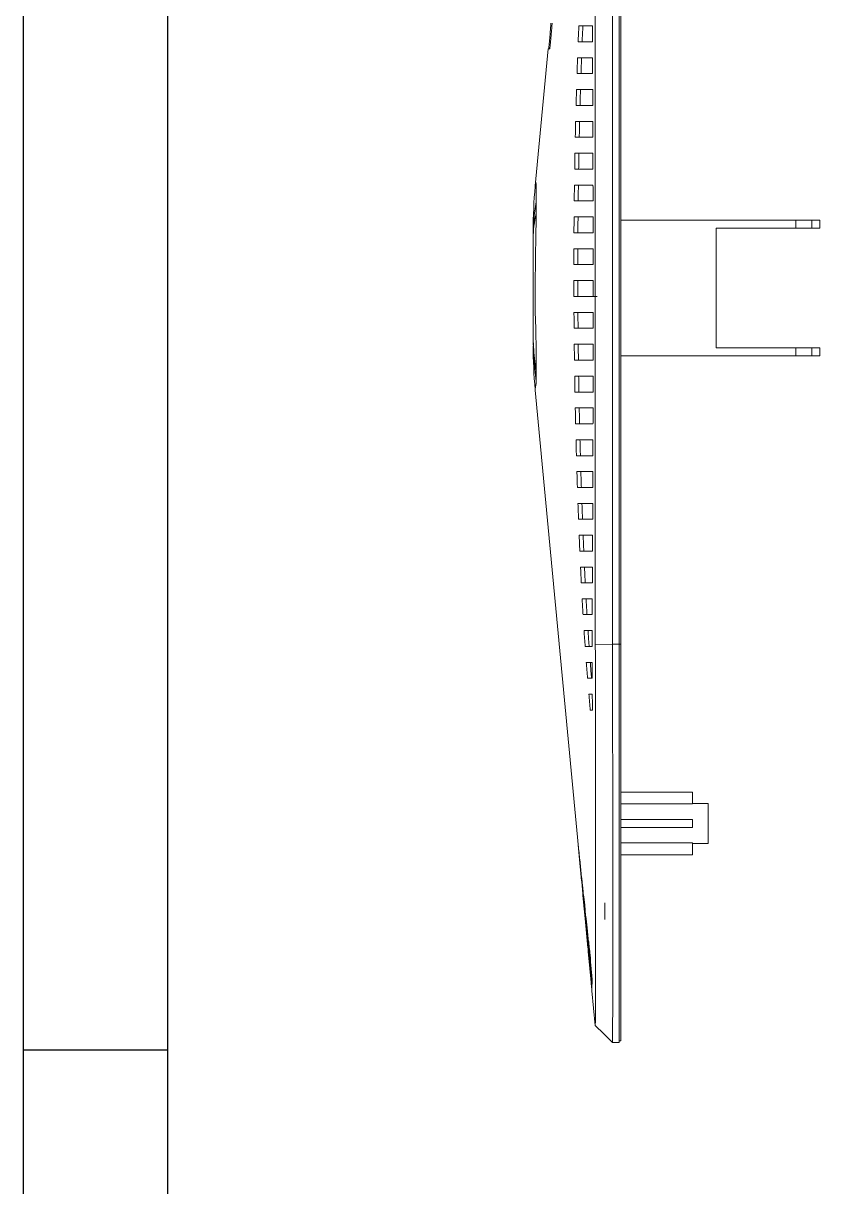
# Model space of a CAD drawing. Header units: inches. Extents: x 1848 to 4019, y 409 to 905.
# Drawn here: x 1848.1 to 1948.2, y 640.4 to 786.5 of the extents above; entities that cross this region are included whole.
import ezdxf

# ---------------------------------------------------------------- set-up
doc = ezdxf.new("R2010")
doc.units = ezdxf.units.IN

msp = doc.modelspace()

# ---------------------------------------------------------------- linework, layer by layer
for p, q in [((1848.102, 905.229), (1848.102, 409.797)), ((1866.233, 893.433), (1866.233, 421.593)), ((1866.233, 657.513), (1848.102, 657.513))]:
    msp.add_line(p, q)
at = {"color": 7, "linetype": 'Continuous', "lineweight": 15}
for p, q in [((1922.952, 797.982), (1922.952, 708.482)), ((1923.152, 797.982), (1923.152, 708.482)), ((1914.045, 783.286), (1912.417, 766.045)), ((1917.665, 780.16), (1919.62, 780.16)), ((1923.152, 761.732), (1945.152, 761.732)), ((1945.152, 761.732), (1945.152, 760.732)), ((1947.152, 761.732), (1945.152, 761.732)), ((1947.152, 760.732), (1947.152, 761.732)), ((1947.152, 761.732), (1948.152, 761.732)), ((1948.152, 761.732), (1948.152, 760.732)), ((1935.152, 760.732), (1945.152, 760.732)), ((1935.152, 760.732), (1935.152, 745.732)), ((1947.152, 760.732), (1945.152, 760.732)), ((1948.152, 760.732), (1947.152, 760.732)), ((1920.186, 752.17), (1919.718, 752.17)), ((1919.686, 746.17), (1917.316, 746.17)), ((1935.152, 745.732), (1945.152, 745.732)), ((1945.152, 745.732), (1945.152, 744.732)), ((1945.152, 745.732), (1947.152, 745.732)), ((1947.152, 744.732), (1947.152, 745.732)), ((1947.152, 745.732), (1948.152, 745.732)), ((1948.152, 745.732), (1948.152, 744.732)), ((1917.341, 744.171), (1919.684, 744.171)), ((1923.152, 744.732), (1945.152, 744.732)), ((1945.152, 744.732), (1947.152, 744.732)), ((1948.152, 744.732), (1947.152, 744.732)), ((1919.681, 742.171), (1917.37, 742.171)), ((1922.123, 708.482), (1919.962, 708.479)), ((1922.952, 708.482), (1922.123, 708.482)), ((1922.952, 708.482), (1922.952, 658.482)), ((1922.952, 708.482), (1923.152, 708.482)), ((1923.152, 708.482), (1923.152, 658.682)), ((1919.601, 700.238), (1919.327, 700.232)), ((1923.152, 689.932), (1932.152, 689.932)), ((1932.152, 689.932), (1932.152, 688.432)), ((1923.152, 688.432), (1932.152, 688.432)), ((1934.152, 688.482), (1932.152, 688.482)), ((1934.152, 688.482), (1934.152, 683.482)), ((1923.152, 686.482), (1932.152, 686.482)), ((1923.152, 685.482), (1932.152, 685.482)), ((1932.152, 686.482), (1932.152, 685.482)), ((1917.811, 683.283), (1918.238, 678.76)), ((1917.852, 682.851), (1918.071, 680.531)), ((1918.23, 678.841), (1917.87, 682.661)), ((1918.253, 678.643), (1917.898, 682.419)), ((1923.152, 683.533), (1932.152, 683.533)), ((1932.152, 683.533), (1932.152, 682.033)), ((1932.152, 683.482), (1934.152, 683.482)), ((1917.996, 681.486), (1918.732, 673.606)), ((1923.152, 682.033), (1932.152, 682.033)), ((1919.04, 670.371), (1918.103, 680.489)), ((1918.22, 679.417), (1919.223, 668.437)), ((1918.249, 678.643), (1918.57, 675.236)), ((1918.963, 671.081), (1918.41, 676.939)), ((1918.727, 673.605), (1918.465, 676.392)), ((1918.483, 676.165), (1918.725, 673.605)), ((1918.891, 671.844), (1919.212, 668.436)), ((1919.076, 669.89), (1919.517, 665.212)), ((1919.462, 665.8), (1919.139, 669.235)), ((1919.141, 669.235), (1919.462, 665.801)), ((1919.463, 665.801), (1919.285, 667.718)), ((1919.539, 664.973), (1919.951, 660.607)), ((1922.952, 658.482), (1922.112, 658.482)), ((1922.952, 658.682), (1923.152, 658.682))]:
    msp.add_line(p, q, dxfattribs=at)
at = {"color": 7, "linetype": 'Continuous', "lineweight": 15, "flags": 128}
for points in [[(1912.416, 766.001), (1912.417, 766.045), (1912.417, 766.045), (1912.417, 766.045)], [(1912.415, 740.489), (1912.417, 740.419), (1912.417, 740.419), (1912.417, 740.419)], [(1912.417, 740.419), (1916.178, 700.578), (1917.928, 682.038)], [(1919.952, 660.604), (1921.031, 659.543), (1922.111, 658.482)], [(1922.112, 658.482), (1921.033, 659.545), (1919.953, 660.607)]]:
    msp.add_lwpolyline(points, dxfattribs=at)
at = {"color": 7, "linetype": 'Continuous', "lineweight": 15}
for centre, radius, start, end in [((1972.123, 760.401), 59.971, 174.64139, 179.98536), ((1972.087, 746.072), 59.935, 180.0787, 185.34484)]:
    msp.add_arc(centre, radius, start, end, dxfattribs=at)
for points, knots in [([(1919.962, 708.479), (1919.962, 708.713), (1919.962, 709.18), (1919.962, 710.113), (1919.961, 711.745), (1919.96, 715.008), (1919.959, 721.534), (1919.957, 734.586), (1919.954, 753.232), (1919.952, 772.411), (1919.952, 785.729), (1919.951, 792.388), (1919.952, 795.185), (1919.951, 796.613), (1919.952, 797.414), (1919.952, 797.815), (1919.953, 797.987)], [0, 0, 0, 0, 0.00784207, 0.01565941, 0.03128298, 0.06253009, 0.12502431, 0.25001267, 0.49998923, 0.74996591, 0.89281006, 0.94637674, 0.97316012, 0.98655456, 0.99423731, 1, 1, 1, 1]), ([(1922.112, 797.982), (1922.112, 797.716), (1922.111, 797.183), (1922.111, 796.118), (1922.111, 794.253), (1922.111, 790.524), (1922.111, 784.131), (1922.112, 771.345), (1922.114, 753.232), (1922.117, 730.857), (1922.121, 715.941), (1922.123, 708.482)], [0, 0, 0, 0, 0.0089286, 0.0178572, 0.0357143, 0.0714286, 0.1428572, 0.25, 0.5, 0.75, 1, 1, 1, 1]), ([(1914.37, 786.482), (1914.371, 786.482), (1914.371, 786.472), (1914.371, 786.431), (1914.369, 786.4), (1914.365, 786.32), (1914.363, 786.27), (1914.355, 786.154), (1914.351, 786.086), (1914.336, 785.864), (1914.323, 785.686), (1914.295, 785.301), (1914.278, 785.09), (1914.253, 784.778), (1914.244, 784.672), (1914.226, 784.467), (1914.218, 784.368), (1914.2, 784.174), (1914.192, 784.081), (1914.175, 783.908), (1914.167, 783.827), (1914.144, 783.603), (1914.131, 783.485), (1914.11, 783.324), (1914.102, 783.282), (1914.098, 783.282)], [0, 0, 0, 0, 0.0625, 0.0625, 0.125, 0.125, 0.1875, 0.1875, 0.25, 0.25, 0.375, 0.375, 0.5, 0.5, 0.5625, 0.5625, 0.625, 0.625, 0.6875, 0.6875, 0.75, 0.75, 0.875, 0.875, 1, 1, 1, 1]), ([(1914.237, 783.282), (1914.239, 783.282), (1914.242, 783.293), (1914.249, 783.333), (1914.253, 783.364), (1914.264, 783.445), (1914.27, 783.494), (1914.283, 783.61), (1914.29, 783.678), (1914.314, 783.899), (1914.332, 784.077), (1914.368, 784.462), (1914.388, 784.672), (1914.415, 784.984), (1914.424, 785.09), (1914.442, 785.295), (1914.45, 785.395), (1914.466, 785.588), (1914.474, 785.682), (1914.487, 785.856), (1914.493, 785.936), (1914.51, 786.161), (1914.518, 786.279), (1914.526, 786.44), (1914.527, 786.482), (1914.524, 786.482)], [0, 0, 0, 0, 0.0625, 0.0625, 0.125, 0.125, 0.1875, 0.1875, 0.25, 0.25, 0.375, 0.375, 0.5, 0.5, 0.5625, 0.5625, 0.625, 0.625, 0.6875, 0.6875, 0.75, 0.75, 0.875, 0.875, 1, 1, 1, 1]), ([(1917.898, 786.148), (1917.892, 786.011), (1917.885, 785.874), (1917.855, 785.208), (1917.833, 784.681), (1917.811, 784.154)], [0.183659285, 0.183659285, 0.183659285, 0.183659285, 0.1875, 0.1875, 0.202420673, 0.202420673, 0.202420673, 0.202420673]), ([(1919.589, 786.148), (1919.307, 786.148), (1919.024, 786.148), (1918.458, 786.148), (1918.172, 786.148), (1917.898, 786.148)], [0, 0, 0, 0, 0.5, 0.5, 1, 1, 1, 1]), ([(1918.396, 786.148), (1918.381, 785.815), (1918.351, 785.154), (1918.323, 784.486), (1918.309, 784.154)], [0, 0, 0, 0, 0.50256, 1, 1, 1, 1]), ([(1914.088, 783.282), (1914.078, 783.282), (1914.049, 783.282), (1914.164, 783.282), (1914.237, 783.282)], [0, 0, 0, 0, 0.3577824, 1, 1, 1, 1]), ([(1917.811, 784.154), (1918.106, 784.154), (1918.407, 784.154), (1919.004, 784.154), (1919.302, 784.154), (1919.6, 784.154)], [0, 0, 0, 0, 0.5, 0.5, 1, 1, 1, 1]), ([(1918.233, 782.154), (1918.226, 781.963), (1918.21, 781.536), (1918.187, 780.872), (1918.171, 780.397), (1918.163, 780.16)], [0, 0, 0, 0, 0.28907758, 0.64454451, 1, 1, 1, 1]), ([(1918.099, 778.16), (1918.089, 777.828), (1918.069, 777.165), (1918.051, 776.498), (1918.041, 776.164)], [0, 0, 0, 0, 0.4995487, 1, 1, 1, 1]), ([(1919.638, 776.164), (1919.637, 776.248), (1919.637, 776.332), (1919.635, 776.973), (1919.632, 777.531), (1919.63, 778.112), (1919.63, 778.136), (1919.629, 778.16)], [0.716381697, 0.716381697, 0.716381697, 0.716381697, 0.71875, 0.71875, 0.734375, 0.734375, 0.735044526, 0.735044526, 0.735044526, 0.735044526]), ([(1917.491, 774.164), (1917.489, 774.093), (1917.488, 774.022), (1917.472, 773.372), (1917.458, 772.791), (1917.445, 772.194), (1917.445, 772.18), (1917.445, 772.167)], [0.294956125, 0.294956125, 0.294956125, 0.294956125, 0.296875, 0.296875, 0.3125, 0.3125, 0.312873361, 0.312873361, 0.312873361, 0.312873361]), ([(1917.989, 774.164), (1917.981, 773.832), (1917.965, 773.168), (1917.95, 772.5), (1917.942, 772.167)], [0, 0, 0, 0, 0.499793, 1, 1, 1, 1]), ([(1919.653, 772.167), (1919.652, 772.473), (1919.651, 772.779), (1919.648, 773.445), (1919.647, 773.804), (1919.646, 774.164)], [0.678844474, 0.678844474, 0.678844474, 0.678844474, 0.6875, 0.6875, 0.697633681, 0.697633681, 0.697633681, 0.697633681]), ([(1917.403, 770.167), (1917.394, 769.673), (1917.385, 769.177), (1917.374, 768.509), (1917.371, 768.339), (1917.368, 768.168)], [0.330653163, 0.330653163, 0.330653163, 0.330653163, 0.34375, 0.34375, 0.348225518, 0.348225518, 0.348225518, 0.348225518]), ([(1917.901, 770.167), (1917.895, 769.835), (1917.882, 769.17), (1917.871, 768.503), (1917.866, 768.168)], [0, 0, 0, 0, 0.4992028, 1, 1, 1, 1]), ([(1912.417, 766.045), (1912.421, 766.08), (1912.424, 766.115), (1912.431, 766.179), (1912.434, 766.21), (1912.444, 766.296), (1912.45, 766.346), (1912.462, 766.429), (1912.468, 766.461), (1912.479, 766.507), (1912.483, 766.521), (1912.496, 766.531), (1912.502, 766.498), (1912.511, 766.382), (1912.515, 766.297), (1912.519, 766.084), (1912.52, 765.955), (1912.52, 765.66), (1912.52, 765.492), (1912.518, 765.127), (1912.517, 764.93), (1912.515, 764.51), (1912.514, 764.287), (1912.513, 764.053)], [0, 0, 0, 0, 0.03125, 0.03125, 0.0625, 0.0625, 0.125, 0.125, 0.1875, 0.1875, 0.25, 0.25, 0.375, 0.375, 0.5, 0.5, 0.625, 0.625, 0.75, 0.75, 0.875, 0.875, 1, 1, 1, 1]), ([(1917.338, 766.168), (1917.333, 765.809), (1917.328, 765.45), (1917.32, 764.784), (1917.316, 764.477), (1917.313, 764.169)], [0.365644615, 0.365644615, 0.365644615, 0.365644615, 0.375, 0.375, 0.382963039, 0.382963039, 0.382963039, 0.382963039]), ([(1917.835, 766.168), (1917.831, 765.836), (1917.822, 765.171), (1917.814, 764.503), (1917.81, 764.169)], [0, 0, 0, 0, 0.4997567, 1, 1, 1, 1]), ([(1919.675, 764.169), (1919.674, 764.396), (1919.674, 764.622), (1919.672, 765.124), (1919.672, 765.4), (1919.671, 765.815), (1919.671, 765.953), (1919.67, 766.117), (1919.67, 766.142), (1919.67, 766.168)], [0.60298969, 0.60298969, 0.60298969, 0.60298969, 0.609375, 0.609375, 0.6171875, 0.6171875, 0.62109375, 0.62109375, 0.621827027, 0.621827027, 0.621827027, 0.621827027]), ([(1912.513, 764.053), (1912.393, 763.29), (1912.302, 762.524), (1912.182, 760.992), (1912.152, 760.225), (1912.152, 759.456)], [0, 0, 0, 0, 0.5, 0.5, 1, 1, 1, 1]), ([(1912.513, 764.053), (1912.513, 763.796), (1912.512, 763.304), (1912.53, 762.81), (1912.539, 762.575)], [0, 0, 0, 0, 0.5222286, 1, 1, 1, 1]), ([(1912.152, 759.456), (1912.152, 759.978), (1912.184, 760.498), (1912.313, 761.538), (1912.41, 762.057), (1912.539, 762.575)], [0, 0, 0, 0, 0.5, 0.5, 1, 1, 1, 1]), ([(1912.539, 762.575), (1912.538, 762.511), (1912.537, 762.445), (1912.534, 762.315), (1912.533, 762.25), (1912.529, 762.055), (1912.527, 761.924), (1912.52, 761.533), (1912.515, 761.271), (1912.501, 760.484), (1912.492, 759.958), (1912.467, 758.374), (1912.451, 757.314), (1912.426, 755.189), (1912.417, 754.126), (1912.409, 752.531), (1912.408, 752), (1912.409, 750.94), (1912.411, 750.41), (1912.417, 749.884)], [0, 0, 0, 0, 0.015625, 0.015625, 0.03125, 0.03125, 0.0625, 0.0625, 0.125, 0.125, 0.25, 0.25, 0.5, 0.5, 0.75, 0.75, 0.875, 0.875, 1, 1, 1, 1]), ([(1917.293, 762.169), (1917.291, 761.934), (1917.289, 761.697), (1917.284, 761.032), (1917.281, 760.601), (1917.278, 760.17)], [0.400179719, 0.400179719, 0.400179719, 0.400179719, 0.40625, 0.40625, 0.417262012, 0.417262012, 0.417262012, 0.417262012]), ([(1917.791, 762.169), (1917.788, 761.895), (1917.784, 761.346), (1917.779, 760.68), (1917.777, 760.287), (1917.776, 760.17)], [0, 0, 0, 0, 0.4117302, 0.8244242, 1, 1, 1, 1]), ([(1912.152, 760.416), (1912.152, 760.416), (1912.152, 760.415), (1912.152, 760.285), (1912.152, 760.143), (1912.152, 760.104)], [0, 0, 0, 0, 0.47686316, 0.85837096, 1, 1, 1, 1]), ([(1912.152, 759.456), (1912.152, 759.48), (1912.152, 759.734), (1912.152, 759.952), (1912.152, 760.088), (1912.152, 760.104)], [0, 0, 0, 0, 0.0839548, 0.8889378, 1, 1, 1, 1]), ([(1912.152, 747.606), (1912.152, 747.699), (1912.152, 747.801), (1912.152, 748.013), (1912.152, 748.123), (1912.152, 748.462), (1912.152, 748.696), (1912.152, 749.056), (1912.152, 749.177), (1912.152, 749.424), (1912.152, 749.549), (1912.152, 749.741), (1912.152, 749.804), (1912.152, 749.932), (1912.152, 749.996), (1912.152, 750.187), (1912.152, 750.315), (1912.152, 751.463), (1912.152, 752.482), (1912.152, 754.511), (1912.152, 755.523), (1912.152, 757.022), (1912.152, 757.519), (1912.152, 758.256), (1912.152, 758.5), (1912.152, 758.983), (1912.152, 759.222), (1912.152, 759.456)], [0, 0, 0, 0, 0.03125, 0.03125, 0.0625, 0.0625, 0.125, 0.125, 0.15625, 0.15625, 0.1875, 0.1875, 0.203125, 0.203125, 0.21875, 0.21875, 0.25, 0.25, 0.5, 0.5, 0.75, 0.75, 0.875, 0.875, 0.9375, 0.9375, 1, 1, 1, 1]), ([(1917.269, 758.17), (1917.268, 758.044), (1917.268, 757.917), (1917.266, 757.251), (1917.265, 756.711), (1917.264, 756.17)], [0.434278537, 0.434278537, 0.434278537, 0.434278537, 0.4375, 0.4375, 0.451245056, 0.451245056, 0.451245056, 0.451245056]), ([(1917.767, 758.17), (1917.765, 757.837), (1917.763, 757.171), (1917.763, 756.504), (1917.762, 756.17)], [0, 0, 0, 0, 0.4997064, 1, 1, 1, 1]), ([(1917.265, 754.17), (1917.265, 754.146), (1917.265, 754.122), (1917.266, 753.48), (1917.268, 752.859), (1917.27, 752.217), (1917.27, 752.193), (1917.27, 752.17)], [0.46814066, 0.46814066, 0.46814066, 0.46814066, 0.46875, 0.46875, 0.484375, 0.484375, 0.484960068, 0.484960068, 0.484960068, 0.484960068]), ([(1917.763, 754.17), (1917.763, 754.017), (1917.763, 753.71), (1917.765, 753.223), (1917.766, 752.71), (1917.767, 752.35), (1917.768, 752.17)], [0, 0, 0, 0, 0.2300753, 0.460458, 0.7302616, 1, 1, 1, 1]), ([(1919.688, 752.17), (1919.688, 752.251), (1919.688, 752.331), (1919.688, 752.549), (1919.688, 752.686), (1919.688, 752.959), (1919.688, 753.095), (1919.688, 753.545), (1919.687, 753.857), (1919.687, 754.17)], [0.489888737, 0.489888737, 0.489888737, 0.489888737, 0.4921875, 0.4921875, 0.49609375, 0.49609375, 0.5, 0.5, 0.508862235, 0.508862235, 0.508862235, 0.508862235]), ([(1912.417, 749.884), (1912.421, 749.811), (1912.424, 749.736), (1912.431, 749.587), (1912.434, 749.512), (1912.444, 749.286), (1912.45, 749.133), (1912.462, 748.821), (1912.468, 748.663), (1912.479, 748.341), (1912.483, 748.176), (1912.496, 747.688), (1912.502, 747.367), (1912.511, 746.73), (1912.515, 746.412), (1912.519, 745.801), (1912.52, 745.506), (1912.52, 744.932), (1912.52, 744.653), (1912.518, 744.114), (1912.517, 743.857), (1912.515, 743.364), (1912.514, 743.129), (1912.513, 742.902)], [0, 0, 0, 0, 0.03125, 0.03125, 0.0625, 0.0625, 0.125, 0.125, 0.1875, 0.1875, 0.25, 0.25, 0.375, 0.375, 0.5, 0.5, 0.625, 0.625, 0.75, 0.75, 0.875, 0.875, 1, 1, 1, 1]), ([(1917.778, 750.17), (1917.781, 749.837), (1917.785, 749.17), (1917.791, 748.504), (1917.794, 748.17)], [0, 0, 0, 0, 0.4996734, 1, 1, 1, 1]), ([(1919.687, 748.17), (1919.688, 748.761), (1919.688, 749.351), (1919.688, 750.017), (1919.688, 750.093), (1919.688, 750.17)], [0.452049096, 0.452049096, 0.452049096, 0.452049096, 0.46875, 0.46875, 0.470929186, 0.470929186, 0.470929186, 0.470929186]), ([(1912.513, 742.902), (1912.485, 743.093), (1912.431, 743.458), (1912.365, 743.98), (1912.313, 744.45), (1912.273, 744.867), (1912.233, 745.347), (1912.199, 745.861), (1912.17, 746.486), (1912.154, 747.053), (1912.153, 747.446), (1912.152, 747.606)], [0, 0, 0, 0, 0.122321, 0.2334815, 0.3334817, 0.4223214, 0.5000007, 0.6394239, 0.7499072, 0.8981991, 1, 1, 1, 1]), ([(1912.152, 747.606), (1912.152, 746.593), (1912.184, 745.583), (1912.313, 743.564), (1912.41, 742.557), (1912.539, 741.551)], [0, 0, 0, 0, 0.5, 0.5, 1, 1, 1, 1]), ([(1912.152, 746.089), (1912.152, 746.158), (1912.152, 746.304), (1912.152, 746.792), (1912.152, 747.415), (1912.152, 747.606)], [0, 0, 0, 0, 0.3838387, 0.8109336, 1, 1, 1, 1]), ([(1917.316, 746.17), (1917.321, 745.712), (1917.327, 745.254), (1917.335, 744.588), (1917.338, 744.379), (1917.341, 744.171)], [0.535357913, 0.535357913, 0.535357913, 0.535357913, 0.546875, 0.546875, 0.552128343, 0.552128343, 0.552128343, 0.552128343]), ([(1917.814, 746.17), (1917.814, 746.124), (1917.818, 745.768), (1917.826, 745.101), (1917.835, 744.481), (1917.839, 744.171)], [0, 0, 0, 0, 0.0688574, 0.534542, 1, 1, 1, 1]), ([(1912.513, 742.902), (1912.513, 742.667), (1912.512, 742.215), (1912.53, 741.766), (1912.539, 741.551)], [0, 0, 0, 0, 0.5222286, 1, 1, 1, 1]), ([(1917.868, 742.171), (1917.874, 741.837), (1917.885, 741.17), (1917.897, 740.504), (1917.903, 740.171)], [0, 0, 0, 0, 0.49967, 1, 1, 1, 1]), ([(1917.444, 738.171), (1917.45, 737.907), (1917.455, 737.644), (1917.47, 736.977), (1917.479, 736.575), (1917.488, 736.173)], [0.602679062, 0.602679062, 0.602679062, 0.602679062, 0.609375, 0.609375, 0.61963951, 0.61963951, 0.61963951, 0.61963951]), ([(1917.942, 738.171), (1917.949, 737.837), (1917.963, 737.17), (1917.978, 736.505), (1917.986, 736.173)], [0, 0, 0, 0, 0.500212, 1, 1, 1, 1]), ([(1919.67, 736.173), (1919.671, 736.35), (1919.671, 736.527), (1919.672, 737.195), (1919.674, 737.684), (1919.675, 738.171)], [0.338692042, 0.338692042, 0.338692042, 0.338692042, 0.34375, 0.34375, 0.357768207, 0.357768207, 0.357768207, 0.357768207]), ([(1918.035, 734.173), (1918.043, 733.839), (1918.061, 733.172), (1918.079, 732.507), (1918.088, 732.175)], [0, 0, 0, 0, 0.4997301, 1, 1, 1, 1]), ([(1919.66, 732.175), (1919.661, 732.585), (1919.662, 732.994), (1919.664, 733.659), (1919.664, 733.916), (1919.665, 734.173)], [0.300977328, 0.300977328, 0.300977328, 0.300977328, 0.3125, 0.3125, 0.319758893, 0.319758893, 0.319758893, 0.319758893]), ([(1917.649, 730.175), (1917.668, 729.55), (1917.687, 728.928), (1917.709, 728.265), (1917.71, 728.222), (1917.712, 728.178)], [0.671175864, 0.671175864, 0.671175864, 0.671175864, 0.6875, 0.6875, 0.688648324, 0.688648324, 0.688648324, 0.688648324]), ([(1918.147, 730.175), (1918.157, 729.841), (1918.177, 729.173), (1918.199, 728.51), (1918.21, 728.178)], [0, 0, 0, 0, 0.5003928, 1, 1, 1, 1]), ([(1917.78, 726.179), (1917.797, 725.713), (1917.813, 725.25), (1917.838, 724.586), (1917.846, 724.384), (1917.853, 724.183)], [0.706340236, 0.706340236, 0.706340236, 0.706340236, 0.71875, 0.71875, 0.72417445, 0.72417445, 0.72417445, 0.72417445]), ([(1918.278, 726.178), (1918.286, 725.969), (1918.301, 725.549), (1918.325, 724.883), (1918.342, 724.429), (1918.351, 724.183)], [0, 0, 0, 0, 0.3143306, 0.6287116, 1, 1, 1, 1]), ([(1919.631, 724.183), (1919.633, 724.496), (1919.634, 724.807), (1919.636, 725.384), (1919.637, 725.649), (1919.639, 726.002), (1919.639, 726.09), (1919.639, 726.178)], [0.225271527, 0.225271527, 0.225271527, 0.225271527, 0.234375, 0.234375, 0.2421875, 0.2421875, 0.244804515, 0.244804515, 0.244804515, 0.244804515]), ([(1917.932, 722.183), (1917.943, 721.902), (1917.955, 721.622), (1917.982, 720.957), (1917.999, 720.572), (1918.015, 720.189)], [0.742301582, 0.742301582, 0.742301582, 0.742301582, 0.75, 0.75, 0.760640195, 0.760640195, 0.760640195, 0.760640195]), ([(1918.43, 722.183), (1918.443, 721.849), (1918.471, 721.182), (1918.499, 720.52), (1918.513, 720.189)], [0, 0, 0, 0, 0.500299, 1, 1, 1, 1]), ([(1919.614, 720.189), (1919.614, 720.202), (1919.614, 720.215), (1919.617, 720.884), (1919.62, 721.536), (1919.623, 722.183)], [0.187135653, 0.187135653, 0.187135653, 0.187135653, 0.1875, 0.1875, 0.206028932, 0.206028932, 0.206028932, 0.206028932]), ([(1918.104, 718.189), (1918.107, 718.121), (1918.11, 718.054), (1918.126, 717.722), (1918.137, 717.471), (1918.154, 717.12), (1918.16, 717.006), (1918.17, 716.788), (1918.175, 716.684), (1918.186, 716.452), (1918.193, 716.325), (1918.199, 716.197)], [0.779304456, 0.779304456, 0.779304456, 0.779304456, 0.78125, 0.78125, 0.7890625, 0.7890625, 0.79296875, 0.79296875, 0.796875, 0.796875, 0.801657444, 0.801657444, 0.801657444, 0.801657444]), ([(1918.602, 718.189), (1918.615, 717.922), (1918.638, 717.419), (1918.67, 716.756), (1918.689, 716.36), (1918.697, 716.197)], [0, 0, 0, 0, 0.4007592, 0.7525448, 1, 1, 1, 1]), ([(1918.199, 716.197), (1918.428, 716.197), (1918.66, 716.197), (1919.126, 716.197), (1919.359, 716.197), (1919.594, 716.197)], [0, 0, 0, 0, 0.5, 0.5, 1, 1, 1, 1]), ([(1918.305, 714.197), (1918.331, 713.737), (1918.357, 713.277), (1918.396, 712.613), (1918.409, 712.41), (1918.421, 712.207)], [0.826589342, 0.826589342, 0.826589342, 0.826589342, 0.84375, 0.84375, 0.851306712, 0.851306712, 0.851306712, 0.851306712]), ([(1918.803, 714.197), (1918.816, 713.976), (1918.841, 713.532), (1918.879, 712.869), (1918.906, 712.428), (1918.919, 712.207)], [0, 0, 0, 0, 0.3310206, 0.6642992, 1, 1, 1, 1]), ([(1919.572, 712.207), (1919.572, 712.286), (1919.573, 712.372), (1919.574, 712.602), (1919.575, 712.754), (1919.576, 713.003), (1919.577, 713.089), (1919.578, 713.224), (1919.578, 713.27), (1919.578, 713.341), (1919.578, 713.364), (1919.579, 713.4), (1919.579, 713.412), (1919.579, 713.43), (1919.579, 713.436), (1919.579, 713.445), (1919.579, 713.448), (1919.579, 713.454), (1919.579, 713.458), (1919.58, 713.706), (1919.582, 713.952), (1919.583, 714.197)], [0.11456993, 0.11456993, 0.11456993, 0.11456993, 0.1171875, 0.1171875, 0.12109375, 0.12109375, 0.123046875, 0.123046875, 0.124023438, 0.124023438, 0.124511719, 0.124511719, 0.124755859, 0.124755859, 0.12487793, 0.12487793, 0.124938965, 0.124938965, 0.125, 0.125, 0.131707875, 0.131707875, 0.131707875, 0.131707875]), ([(1919.046, 710.207), (1919.061, 709.986), (1919.091, 709.542), (1919.136, 708.879), (1919.167, 708.439), (1919.183, 708.218)], [0, 0, 0, 0, 0.3311133, 0.6644043, 1, 1, 1, 1]), ([(1919.555, 708.218), (1919.556, 708.315), (1919.556, 708.412), (1919.556, 708.785), (1919.557, 709.059), (1919.558, 709.47), (1919.558, 709.607), (1919.559, 709.811), (1919.559, 709.88), (1919.56, 710.016), (1919.56, 710.083), (1919.561, 710.17), (1919.561, 710.188), (1919.561, 710.207)], [0.075381209, 0.075381209, 0.075381209, 0.075381209, 0.078125, 0.078125, 0.0859375, 0.0859375, 0.08984375, 0.08984375, 0.091796875, 0.091796875, 0.09375, 0.09375, 0.094266213, 0.094266213, 0.094266213, 0.094266213]), ([(1919.953, 660.607), (1919.953, 660.609), (1919.954, 660.611), (1919.955, 660.627), (1919.957, 660.651), (1919.958, 660.685), (1919.959, 660.729), (1919.961, 660.783), (1919.963, 660.901), (1919.966, 661.127), (1919.969, 661.532), (1919.973, 662.051), (1919.976, 662.892), (1919.98, 664.225), (1919.984, 666.24), (1919.987, 668.662), (1919.988, 671.467), (1919.989, 674.621), (1919.989, 678.104), (1919.988, 681.881), (1919.986, 685.909), (1919.983, 690.154), (1919.98, 693.868), (1919.977, 696.891), (1919.975, 699.158), (1919.972, 701.439), (1919.97, 703.392), (1919.967, 704.99), (1919.966, 706.182), (1919.964, 707.341), (1919.963, 708.103), (1919.962, 708.479)], [0, 0, 0, 0, 0.00861515, 0.01735307, 0.02621275, 0.03519326, 0.04429371, 0.0535133, 0.06285126, 0.0945691, 0.12561148, 0.15607723, 0.18840451, 0.25064257, 0.31289748, 0.37566948, 0.43807571, 0.50024027, 0.56276272, 0.62545058, 0.68764953, 0.74994594, 0.81274597, 0.84491746, 0.87512252, 0.90550959, 0.93733842, 0.95367518, 0.96956867, 0.98501261, 1, 1, 1, 1]), ([(1922.123, 708.482), (1922.123, 708.241), (1922.124, 707.759), (1922.125, 707.034), (1922.126, 706.307), (1922.127, 705.577), (1922.129, 704.846), (1922.13, 704.113), (1922.131, 703.378), (1922.132, 702.641), (1922.133, 701.904), (1922.134, 701.165), (1922.134, 700.425), (1922.135, 699.684), (1922.136, 698.943), (1922.137, 698.202), (1922.138, 697.46), (1922.139, 696.718), (1922.14, 695.977), (1922.14, 695.236), (1922.141, 694.495), (1922.142, 693.756), (1922.142, 693.017), (1922.143, 692.28), (1922.144, 691.544), (1922.144, 690.809), (1922.145, 690.077), (1922.146, 688.086), (1922.149, 684.901), (1922.151, 680.697), (1922.152, 676.741), (1922.152, 673.051), (1922.151, 669.703), (1922.149, 666.76), (1922.146, 664.277), (1922.143, 662.679), (1922.141, 661.7), (1922.139, 661.156), (1922.137, 660.667), (1922.135, 660.23), (1922.133, 659.846), (1922.131, 659.513), (1922.129, 659.229), (1922.126, 658.992), (1922.124, 658.802), (1922.121, 658.657), (1922.118, 658.556), (1922.115, 658.494), (1922.113, 658.486), (1922.112, 658.482)], [0, 0, 0, 0, 0.0092012, 0.0184356, 0.0277033, 0.0370043, 0.0463386, 0.0557062, 0.0651071, 0.0745412, 0.0840087, 0.0935094, 0.1030434, 0.1126106, 0.1222112, 0.131845, 0.1415122, 0.1512126, 0.1609463, 0.1707133, 0.1805135, 0.1903471, 0.2002139, 0.210114, 0.2200474, 0.2300141, 0.240014, 0.2500473, 0.3120637, 0.3743573, 0.4369281, 0.499776, 0.5642295, 0.6273167, 0.6890378, 0.7493924, 0.770111, 0.7905895, 0.8108277, 0.8308258, 0.8505837, 0.8701014, 0.8893789, 0.9084162, 0.9272133, 0.9457703, 0.964087, 0.9821636, 1, 1, 1, 1]), ([(1918.83, 706.218), (1918.855, 705.895), (1918.88, 705.571), (1918.931, 704.909), (1918.958, 704.57), (1918.985, 704.232)], [0.925482515, 0.925482515, 0.925482515, 0.925482515, 0.9375, 0.9375, 0.950090719, 0.950090719, 0.950090719, 0.950090719]), ([(1919.329, 706.218), (1919.337, 706.12), (1919.366, 705.737), (1919.417, 705.072), (1919.462, 704.513), (1919.484, 704.232)], [0, 0, 0, 0, 0.1477231, 0.5721629, 1, 1, 1, 1]), ([(1919.566, 704.232), (1919.564, 704.565), (1919.562, 704.895), (1919.56, 705.497), (1919.559, 705.767), (1919.558, 706.098), (1919.557, 706.158), (1919.557, 706.218)], [0.037395281, 0.037395281, 0.037395281, 0.037395281, 0.046875, 0.046875, 0.0546875, 0.0546875, 0.056435809, 0.056435809, 0.056435809, 0.056435809]), ([(1917.811, 683.283), (1917.833, 683.064), (1917.855, 682.837), (1917.885, 682.542), (1917.892, 682.481), (1917.898, 682.419)], [0.183659282, 0.183659282, 0.183659282, 0.183659282, 0.198579957, 0.198579957, 0.202420674, 0.202420674, 0.202420674, 0.202420674]), ([(1917.996, 681.486), (1918.012, 681.333), (1918.028, 681.178), (1918.064, 680.846), (1918.083, 680.669), (1918.103, 680.489)], [0.146651932, 0.146651932, 0.146651932, 0.146651932, 0.155419961, 0.155419961, 0.16501803, 0.16501803, 0.16501803, 0.16501803]), ([(1918.22, 679.417), (1918.227, 679.35), (1918.235, 679.283), (1918.276, 678.912), (1918.31, 678.598), (1918.346, 678.276)], [0.110138901, 0.110138901, 0.110138901, 0.110138901, 0.113435797, 0.113435797, 0.128296896, 0.128296896, 0.128296896, 0.128296896]), ([(1919.527, 665.274), (1919.527, 665.224), (1919.527, 665.176), (1919.529, 665.126), (1919.529, 665.122), (1919.529, 665.119)], [0.90491209, 0.90491209, 0.90491209, 0.90491209, 0.922365239, 0.922365239, 0.923703149, 0.923703149, 0.923703149, 0.923703149]), ([(1919.542, 665.607), (1919.54, 665.582), (1919.539, 665.558), (1919.535, 665.51), (1919.534, 665.487), (1919.532, 665.459), (1919.532, 665.453), (1919.532, 665.445), (1919.532, 665.441), (1919.531, 665.438)], [0.942206445, 0.942206445, 0.942206445, 0.942206445, 0.950369802, 0.950369802, 0.958182302, 0.958182302, 0.960135427, 0.960135427, 0.961288357, 0.961288357, 0.961288357, 0.961288357])]:
    msp.add_open_spline(points, degree=3, knots=knots, dxfattribs=at)
for points in [[(1919.6, 784.154), (1919.597, 784.816), (1919.593, 785.48), (1919.589, 786.148)], [(1917.735, 782.154), (1917.711, 781.493), (1917.688, 780.828), (1917.665, 780.16)], [(1919.611, 782.154), (1918.987, 782.154), (1918.36, 782.154), (1917.735, 782.154)], [(1919.62, 780.16), (1919.617, 780.821), (1919.614, 781.486), (1919.611, 782.154)], [(1917.601, 778.16), (1917.581, 777.498), (1917.562, 776.833), (1917.543, 776.164)], [(1919.629, 778.16), (1918.955, 778.16), (1918.279, 778.16), (1917.601, 778.16)], [(1917.543, 776.164), (1918.243, 776.164), (1918.942, 776.164), (1919.638, 776.164)], [(1919.646, 774.164), (1918.93, 774.164), (1918.212, 774.164), (1917.491, 774.164)], [(1917.445, 772.167), (1918.184, 772.167), (1918.92, 772.167), (1919.653, 772.167)], [(1919.659, 770.167), (1918.91, 770.167), (1918.159, 770.167), (1917.403, 770.167)], [(1919.665, 768.168), (1919.663, 768.832), (1919.661, 769.498), (1919.659, 770.167)], [(1917.368, 768.168), (1918.137, 768.168), (1918.903, 768.168), (1919.665, 768.168)], [(1919.67, 766.168), (1918.896, 766.168), (1918.119, 766.168), (1917.338, 766.168)], [(1917.313, 764.169), (1918.104, 764.169), (1918.891, 764.169), (1919.675, 764.169)], [(1919.678, 762.169), (1918.887, 762.169), (1918.092, 762.169), (1917.293, 762.169)], [(1919.682, 760.17), (1919.681, 760.836), (1919.68, 761.503), (1919.678, 762.169)], [(1917.278, 760.17), (1918.084, 760.17), (1918.884, 760.17), (1919.682, 760.17)], [(1919.684, 758.17), (1918.882, 758.17), (1918.078, 758.17), (1917.269, 758.17)], [(1919.686, 756.17), (1919.685, 756.836), (1919.685, 757.503), (1919.684, 758.17)], [(1917.264, 756.17), (1918.075, 756.17), (1918.881, 756.17), (1919.686, 756.17)], [(1919.687, 754.17), (1918.882, 754.17), (1918.076, 754.17), (1917.265, 754.17)], [(1917.27, 752.17), (1918.079, 752.17), (1918.884, 752.17), (1919.688, 752.17)], [(1919.688, 750.17), (1918.887, 750.17), (1918.085, 750.17), (1917.281, 750.17)], [(1917.281, 750.17), (1917.285, 749.504), (1917.29, 748.837), (1917.296, 748.17)], [(1917.296, 748.17), (1918.094, 748.17), (1918.891, 748.17), (1919.687, 748.17)], [(1919.684, 744.171), (1919.685, 744.838), (1919.685, 745.504), (1919.686, 746.17)], [(1917.37, 742.171), (1917.381, 741.504), (1917.393, 740.837), (1917.405, 740.171)], [(1919.678, 740.171), (1919.679, 740.838), (1919.681, 741.504), (1919.681, 742.171)], [(1917.405, 740.171), (1918.161, 740.171), (1918.919, 740.171), (1919.678, 740.171)], [(1919.675, 738.171), (1918.929, 738.171), (1918.185, 738.171), (1917.444, 738.171)], [(1917.488, 736.173), (1918.212, 736.173), (1918.941, 736.173), (1919.67, 736.173)], [(1919.665, 734.173), (1918.953, 734.173), (1918.243, 734.173), (1917.537, 734.173)], [(1917.537, 734.173), (1917.554, 733.505), (1917.572, 732.84), (1917.59, 732.175)], [(1917.59, 732.175), (1918.276, 732.175), (1918.967, 732.175), (1919.66, 732.175)], [(1919.653, 730.175), (1918.982, 730.175), (1918.312, 730.175), (1917.649, 730.175)], [(1919.647, 728.178), (1919.649, 728.845), (1919.651, 729.511), (1919.653, 730.175)], [(1917.712, 728.178), (1918.352, 728.178), (1918.998, 728.178), (1919.647, 728.178)], [(1919.639, 726.178), (1919.016, 726.178), (1918.394, 726.178), (1917.78, 726.178)], [(1917.853, 724.183), (1918.44, 724.183), (1919.034, 724.183), (1919.631, 724.183)], [(1919.623, 722.183), (1919.055, 722.183), (1918.49, 722.183), (1917.932, 722.183)], [(1918.015, 720.189), (1918.542, 720.189), (1919.077, 720.189), (1919.614, 720.189)], [(1919.604, 718.189), (1919.1, 718.189), (1918.599, 718.189), (1918.104, 718.189)], [(1919.594, 716.197), (1919.597, 716.864), (1919.601, 717.529), (1919.604, 718.189)], [(1919.583, 714.197), (1919.151, 714.197), (1918.719, 714.197), (1918.305, 714.197)], [(1918.421, 712.207), (1918.792, 712.207), (1919.18, 712.207), (1919.572, 712.207)], [(1919.561, 710.207), (1919.213, 710.207), (1918.874, 710.207), (1918.548, 710.207)], [(1918.548, 710.207), (1918.591, 709.544), (1918.637, 708.881), (1918.684, 708.218)], [(1918.684, 708.218), (1918.966, 708.218), (1919.257, 708.218), (1919.555, 708.218)], [(1919.557, 706.218), (1919.309, 706.218), (1919.066, 706.218), (1918.83, 706.218)], [(1918.985, 704.232), (1919.174, 704.232), (1919.368, 704.232), (1919.566, 704.232)], [(1919.151, 702.232), (1919.208, 701.564), (1919.267, 700.897), (1919.327, 700.232)], [(1919.58, 702.232), (1919.435, 702.232), (1919.292, 702.232), (1919.151, 702.232)], [(1919.601, 700.232), (1919.593, 700.905), (1919.586, 701.571), (1919.58, 702.232)], [(1919.327, 700.232), (1919.416, 700.232), (1919.508, 700.232), (1919.601, 700.232)], [(1919.539, 664.969), (1919.121, 669.403), (1918.722, 673.839), (1918.346, 678.276)], [(1918.482, 677.051), (1918.528, 676.632), (1918.576, 676.199), (1918.625, 675.752)], [(1918.482, 677.051), (1918.814, 673.072), (1919.163, 669.095), (1919.529, 665.119)], [(1919.527, 665.274), (1919.214, 668.766), (1918.913, 672.258), (1918.625, 675.752)], [(1921.152, 673.916), (1921.152, 674.597), (1921.152, 675.3), (1921.152, 676.025)], [(1921.152, 676.025), (1921.152, 675.302), (1921.152, 674.599), (1921.152, 673.916)], [(1918.779, 674.357), (1918.831, 673.88), (1918.885, 673.388), (1918.94, 672.881)], [(1918.779, 674.357), (1919.02, 671.383), (1919.271, 668.41), (1919.531, 665.438)], [(1919.542, 665.607), (1919.336, 668.031), (1919.135, 670.456), (1918.94, 672.881)], [(1919.112, 671.293), (1919.175, 670.709), (1919.239, 670.106), (1919.305, 669.482)], [(1919.112, 671.293), (1919.258, 669.457), (1919.407, 667.621), (1919.56, 665.785)], [(1919.305, 669.482), (1919.396, 668.326), (1919.489, 667.159), (1919.585, 665.982)], [(1919.585, 665.982), (1919.575, 665.914), (1919.567, 665.849), (1919.56, 665.785)]]:
    msp.add_open_spline(points, degree=3, dxfattribs=at)
at = {"color": 8, "linetype": 'Continuous', "lineweight": 15}
msp.add_open_spline([(1912.539, 741.551), (1912.539, 741.551), (1912.528, 741.342), (1912.501, 741.052), (1912.467, 740.836), (1912.435, 740.71), (1912.403, 740.697), (1912.411, 740.55), (1912.415, 740.489)], degree=3, knots=[0, 0, 0, 0, 0.0000051, 0.1787609, 0.3584012, 0.5380667, 0.8111271, 1, 1, 1, 1], dxfattribs=at)

doc.saveas('drawing.dxf')
